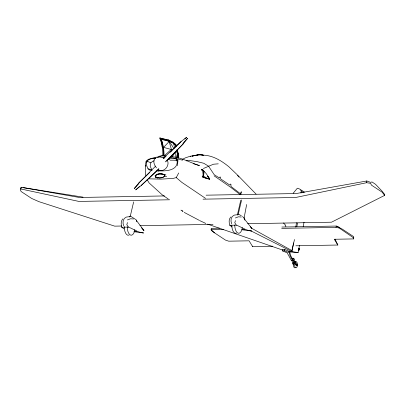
<?xml version="1.0" encoding="UTF-8"?>
<svg xmlns="http://www.w3.org/2000/svg" width="405" height="405" viewBox="0 0 405 405"><rect width="100%" height="100%" fill="white"/><g stroke="black" fill="none" stroke-linecap="round" stroke-linejoin="round"><path stroke-width="0.61" d="M162.749 155.611C162.952 149.749 163.139 143.421 160.75 137.953L159.884 138.991L161.377 139.396C166.556 140.55 172.029 141.801 176.297 145.101L176.028 145.506L176.281 146.666M177.952 157.677L178.109 153.399L177.253 149.374M178.418 158.061L178.595 153.809L175.73 151.379L175.831 157.383M293.412 264.065L293.012 263.113L293.331 262.42L294.374 263.098L296.349 265.756L296.895 265.731L295.017 263.083L293.944 262.41L292.744 259.63L292.476 260.223L291.22 260.243L287.17 252.821L282.356 250.827L282.432 249.51L284.73 249.465L289.656 251.672L290.466 255.054L292.086 258.324L293.473 259.215L293.493 258.238L292.385 258.258L293.129 258.598M292.476 260.223L290.071 255.919L289.312 252.781L284.654 250.786L284.73 249.465M293.468 264.936L292.319 263.128L292.688 262.43L291.889 260.749L291.919 260.4L293.326 260.375M146.099 162.157L146.24 161.089L148.387 159.307L157.494 156.963M289.621 251.94L298.105 252.578L298.682 249.607L299.108 249.789L299.371 249.333L298.9 248.736L299.249 249.131M121.637 226.02L114.706 226.147L38.991 201.68L31.686 198.46L21.136 191.53L20.25 189.682L20.954 188.993L21.192 187.262L79.451 197.483L164.521 195.934M272.661 246.21L252.609 246.574L252.669 246.144M301.669 192.81L301.836 191.575L303.993 192.653M281.688 228.374L336.003 227.387L336.19 226.056L281.875 227.043M295.847 245.784L337.836 245.025L335.036 239.163M337.836 245.025L334.307 239.264L353.585 238.915L353.747 237.73L353.626 236.616L342.21 229.078L336.19 226.056L339.82 227.514M203.047 199.174L295.68 197.488L366.591 182.711L366.829 180.979L370.727 182.402L371.932 181.921L375.521 184.295L382.163 191.231L384.75 194.537L384.634 195.397L331.477 222.203L247.668 223.727M295.807 227.154L296.46 222.816M300.955 193.058L301.239 191.195L300.758 189.773L298.525 188.431L297.326 188.239L293.19 193.231M240.853 194.516L241.279 191.737L240.469 193.767L230.941 186.416L230.982 184.422L230.465 184.032L229.772 185.075L220.781 178.99L220.492 177.248L220.057 176.919L219.5 178.008L214.22 174.712L208.489 166.126L203.75 163.266L197.169 161.656L188.877 160.436L186.3 160.846M294.496 239.532L291.878 250.573L291.154 251.181L288.593 251.621M244.833 219.895L244.129 217.839L246.64 204.525M289.165 251.465L291.914 251.611L293.62 242.924M296.794 226.795L297.523 223.069M298.551 250.103L299.472 249.318L298.855 248.554L299.452 245.501M303.178 226.562L304.028 222.269M154.209 160.831L152.685 161.296L150.837 162.845L150.154 166.101L151.728 169.735L148.017 168.819L146.296 164.632L147.035 161.149C149.151 158.73 152.488 158.294 155.52 158.325M146.24 161.089L145.466 164.698L145.927 166.237M240.752 200.318L237.35 215.07L238.272 214.068L241.608 199.959M133.645 201.918L130.314 216.032L129.519 217.034M176.474 157.53L177.668 153.024L177.036 150.133M177.289 165.67L177.972 160.572L176.808 158.8L173.679 157.955L170.049 157.849M203.411 177.395L202.267 176.858L202.237 176.403L203.194 176.003C203.907 174.15 203.943 171.745 202.697 170.125L201.7 169.887L201.619 169.401L202.657 170.262M202.814 169.938L206.277 173.674L209.679 179.03L206.049 178.458L202.465 176.853L202.434 176.398L203.34 176.155C204.12 174.201 204.171 171.644 202.814 169.938L201.822 169.71L201.817 169.396M296.895 265.731L297.179 264.91L295.508 261.994L294.182 260.82L294.729 259.402L293.493 258.238M127.56 222.558L126.79 224.638L128.425 227.099C133.569 228.987 137.862 232.597 143.593 232.966L133.949 231.711M235.533 220.593L234.763 222.679L236.302 225.139C241.496 226.967 245.835 230.566 251.571 230.997L241.836 229.746M175.891 144.484L175.628 147.005M295.017 263.083L295.508 261.994M293.944 262.41L294.43 261.321M148.331 178.823L161.028 179.131L173.168 178.408L176.241 177.593L178.711 172.991M20.377 188.77L21.192 187.262M292.086 258.324L293.473 259.215M172.322 156.71L175.385 151.915M155.064 158.441C152.806 160.679 154.052 164.101 155.393 166.47M122.811 218.908C120.675 221.181 121.029 224.426 121.713 227.22L124.117 228.941M166.566 161.241L183.273 143.8L187.566 138.328L182.883 143.421M155.692 166.07L138.672 183.151L134.273 188.563L138.971 183.48M230.931 216.943C228.577 219.075 228.972 222.497 229.787 225.256L232.085 226.977M165.27 161.904L183.273 143.8M299.158 250.158L298.642 250.042L299.103 249.769M163.853 158.38L165.63 156.649M170.06 152.315L175.38 147.116M177.152 145.385L181.141 141.487L186.68 137.26L184.807 138.935M138.672 183.151L145.39 176.671M146.731 175.375L149.865 172.348M139.401 186.543L135.67 189.899L141.092 185.617L158.881 168.551M163.438 158.163L181.141 141.487M157.672 178.114L155.976 177.385L155.429 175.972L156.811 174.677L159.59 173.973L162.704 174.14L164.4 174.869M141.092 185.617L158.881 169.194M299.558 249.769L299.371 249.333M174.034 148.741L169.295 141.355L163.61 147.369L163.498 155.839L162.886 147.187L160.01 137.766L159.646 138.156L168.672 139.912L171.406 149.308L164.162 155.91L163.61 147.369L161.377 139.396C166.05 140.312 174.864 140.176 175.907 146.342M155.409 175.608C157.732 173.401 161.63 173.325 164.349 174.839L164.627 176.079C162.309 178.296 158.416 178.362 155.692 176.853L155.409 175.608L155.429 175.972M166.657 176.489L164.967 176.099C162.471 178.473 158.299 178.544 155.378 176.929L155.075 175.593C158.026 172.576 162.425 173.907 165.883 174.869M192.162 156.148L198.222 154.761L203.35 155.029M202.237 176.403L203.163 175.74L203.194 176.003M158.168 157.363L159.621 156.467L162.866 155.854L165.898 156.35M156.958 157.677L159.489 156.168L162.916 155.474L166.111 156.047M182.118 159.443L185.429 157.839L190.153 156.254L198.03 154.837M203.411 168.495L213.475 164.217L218.254 163.828M235.371 217.971L238.393 216.807L241.37 216.999M127.393 219.935L130.552 218.766L133.508 218.958M196.385 155.373L199.052 154.599L200.389 154.761L199.376 154.867M192.162 156.178L193.377 155.93M196.405 155.312L199.786 154.705M366.829 180.979L296.217 193.544L206.11 195.18M229.787 225.256L236.302 225.139M121.713 227.22L128.425 227.099M151.384 158.315L155.885 158.021M296.632 264.931L297.179 264.91M134.192 231.321L136.804 231.209M158.907 157.084L160.269 157.034L163.949 157.95M242.17 229.357L244.903 229.245M169.649 199.776L78.909 201.427L20.954 188.993M139.912 225.686L213.01 224.36M219.49 228.177L211.304 228.324L211.121 229.655L211.294 230.369L214.103 232.581L225.519 240.114L228.703 241.183L249.08 240.813L252.609 246.574M223.717 229.427L211.121 229.655L214.518 232.84M282.356 250.827L284.654 250.786M292.537 258.815L293.493 258.795M291.889 260.749L293.296 260.724M169.629 158.122L173.082 158.198L176.053 158.973L177.157 160.663C178.256 171.285 164.374 171.31 157.029 170.723M300.692 190.072L301.33 190.112L304.368 192.031M152.169 170.287L149.734 170.07L148.017 168.819M190.35 156.36L190.952 156.421M170.485 156.563C180.792 157.039 189.818 162.572 199.468 165.61L193.225 163.625M206.833 178.625L209.679 179.03L207.973 176.641M366.591 182.711L370.605 183.313L371.486 185.161L382.042 192.091L384.634 195.397M291.914 251.611L298.105 252.578M22.928 187.586L83.02 197.149M203.75 155.15C213.339 155.692 221.651 160.866 228.876 166.764L237.365 174.889M157.064 170.788L158.902 171.128M176.808 158.8L182.554 160.198M162.962 157.859L164.05 158.082M336.003 227.387L339.243 228.04L353.464 237.791L353.585 238.915M172.484 149.825L162.132 146.969L160.638 139.209L161.139 138.556C166.976 139.33 172.373 141.709 176.519 145.927M207.573 224.127L282.482 250.006M203.796 155.378L200.207 154.7L202.621 154.923L203.756 155.414M147.035 161.149L150.837 162.845M199.569 220.553L205.816 223.454M202.434 176.398L206.029 178.144L209.679 179.03L207.451 176.018M250.568 230.673L291.154 251.181M199.027 220.214L184.24 212.412M203.34 176.155L206.651 177.977L209.679 179.03L208.195 177.122M251.201 228.015L291.878 250.573M168.672 139.912L175.4 144.064L176.028 145.506M298.88 248.574L299.346 248.857M244.129 217.839L242.479 216.543M241.314 215.759L238.272 214.068L237.527 214.69L234.313 215.106L232.298 216.442L231.159 218.771L231.022 221.241L231.599 223.808M180.989 210.124L183.025 211.359L182.002 210.732M205.472 198.313L181.82 182.361L176.241 177.593M168.237 198.987L162.228 194.835L149.131 182.959L147.111 179.582M298.51 248.736L299.472 249.318M142.914 229.736L143.932 230.475L136.399 220.426L136.789 221.616M168.399 158.811L170.252 160.177L174.439 160.203L177.132 160.856L176.053 158.973M240.357 194.759L230.759 187.363L214.088 175.836M299.265 248.943L299.573 249.318M237.725 175.228L256.081 194.106M203.492 171.133L204.333 171.998M283.485 222.993L285.662 225.286M201.619 169.401L202.424 170.267M250.27 226.744L251.91 228.511L244.023 218.472L244.691 219.95M141.477 227.823L143.932 230.475M285.115 225.62L285.935 226.506M237.507 175.411L238.95 177.061M155.778 166.936L156.548 167.873M201.7 169.887L202.773 171.416L202.697 170.125M173.026 142.018L174.768 147.724M155.692 176.853L155.976 177.385M136.576 220.998L136.171 219.799L130.314 216.032L129.549 216.655L126.335 217.07L124.325 218.406L123.186 220.735L123.044 223.206L123.621 225.767M177.147 149.754L178.109 153.399L178.195 158.142M176.869 149.987L177.668 153.024L177.755 157.783M293.503 262.025L293.802 263.199M164.663 174.768L164.967 176.099M145.952 176.428L145.456 173.588L145.339 165.503M202.824 171.983L203.143 175.476M171.406 149.308L171.457 151.121M171.573 155.353L171.624 157.17M294.921 262.364A3.124 1.488 89 0 1 297.316 263.478A3.124 1.488 89 0 1 296.065 267.791A3.124 1.488 89 0 1 294.526 263.726M295.174 267.74A3.124 1.488 89 0 1 293.509 266.131A3.124 1.488 89 0 1 293.772 262.384M294.45 261.64A3.124 1.488 89 0 1 295.22 261.716M134.845 229.564A8.115 3.863 89 0 1 130.638 235.123A8.115 3.863 89 0 1 127.266 227.053M129.084 235.087A8.115 3.863 89 0 1 124.284 226.486M242.327 227.61A8.115 3.863 89 0 1 238.12 233.169A8.115 3.863 89 0 1 234.748 225.099M236.566 233.133A8.115 3.863 89 0 1 231.761 225.15M167.179 160.102A6.698 5.594 -56.4 0 1 167.959 164.121A6.677 5.579 -56.5 0 1 164.076 169.786A6.677 5.579 -56.5 0 1 158.092 169.579"/></g></svg>
